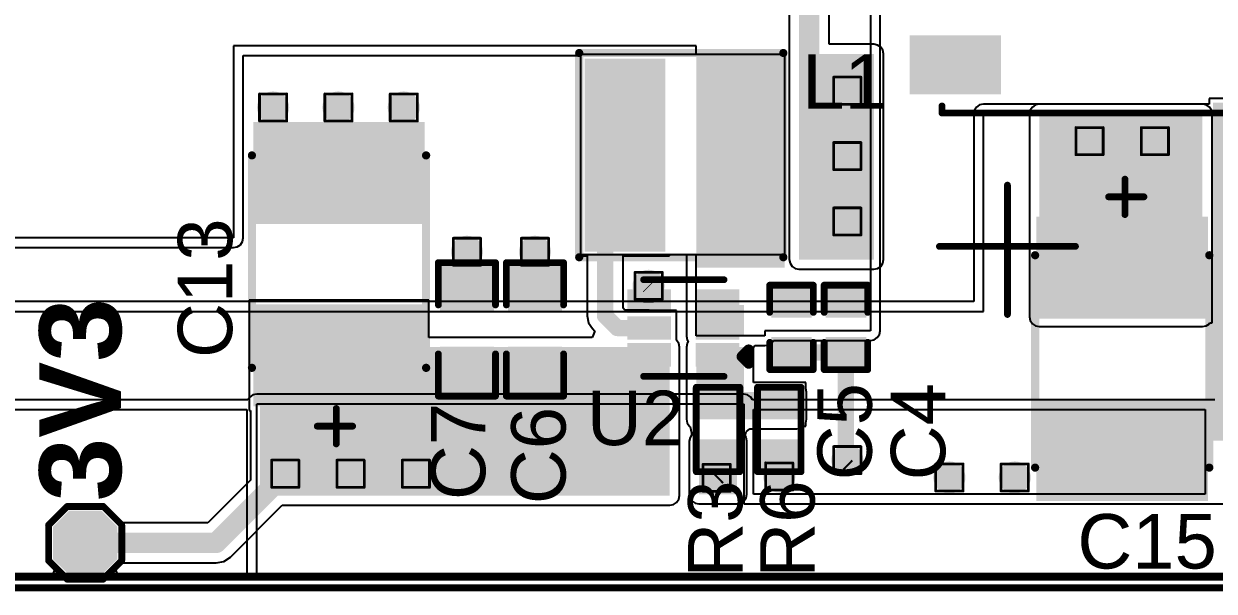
# Model space of a CAD drawing. Header units: inches. Extents: x 0 to 412, y -3 to 50.
# Drawn here: x 43.61 to 65.83, y -0.06 to 10.52 of the extents above; entities that cross this region are included whole.
import ezdxf

# ---------------------------------------------------------------- set-up
doc = ezdxf.new("R2010")
doc.units = ezdxf.units.IN
for name, color, linetype in [('Board_Outline', 56, 'Continuous'), ('Bottom Layer', 5, 'Continuous'), ('Bottom Overlay', 54, 'Continuous'), ('Bottom Solder', 6, 'Continuous'), ('Drill Drawing', 1, 'Continuous'), ('Top Layer', 1, 'Continuous'), ('Top Overlay', 2, 'Continuous'), ('Top Paste', 8, 'Continuous'), ('Top Solder', 216, 'Continuous'), ('Via Holes', 16, 'Continuous')]:
    doc.layers.add(name, color=color, linetype=linetype)
doc.styles.add('Arial', font='', dxfattribs={"height": 0.2})
doc.styles.add('Arial_Bold', font='', dxfattribs={"height": 0.2})
doc.styles.get('Arial').set_extended_font_data('Arial')
doc.styles.get('Arial_Bold').set_extended_font_data('Arial', bold=True)

msp = doc.modelspace()

# ---------------------------------------------------------------- hatches: boundary and pattern name
at = {"layer": 'Bottom Layer'}
msp.add_hatch(color=5, dxfattribs=at).paths.add_polyline_path([(58.077, 6.121), (59.474, 6.121), (59.474, 9.957), (58.077, 9.957)])
h = msp.add_hatch(color=5, dxfattribs=at)
edge = h.paths.add_edge_path()
edge.add_arc((58.979, 9.271), 0.3, 0, 360)
h = msp.add_hatch(color=5, dxfattribs=at)
edge = h.paths.add_edge_path()
edge.add_arc((48.262, 8.959), 0.3, 0, 360)
h = msp.add_hatch(color=5, dxfattribs=at)
edge = h.paths.add_edge_path()
edge.add_arc((49.481, 8.959), 0.3, 0, 360)
h = msp.add_hatch(color=5, dxfattribs=at)
edge = h.paths.add_edge_path()
edge.add_arc((50.7, 8.959), 0.3, 0, 360)
h = msp.add_hatch(color=5, dxfattribs=at)
edge = h.paths.add_edge_path()
edge.add_arc((63.5, 8.331), 0.3, 0, 360)
h = msp.add_hatch(color=5, dxfattribs=at)
edge = h.paths.add_edge_path()
edge.add_arc((64.719, 8.331), 0.3, 0, 360)
h = msp.add_hatch(color=5, dxfattribs=at)
edge = h.paths.add_edge_path()
edge.add_arc((58.979, 8.052), 0.3, 0, 360)
h = msp.add_hatch(color=5, dxfattribs=at)
edge = h.paths.add_edge_path()
edge.add_arc((58.979, 6.833), 0.3, 0, 360)
h = msp.add_hatch(color=5, dxfattribs=at)
edge = h.paths.add_edge_path()
edge.add_arc((51.88, 6.267), 0.3, 0, 360)
h = msp.add_hatch(color=5, dxfattribs=at)
edge = h.paths.add_edge_path()
edge.add_arc((53.149, 6.267), 0.3, 0, 360)
h = msp.add_hatch(color=5, dxfattribs=at)
edge = h.paths.add_edge_path()
edge.add_arc((55.27, 5.632), 0.3, 0, 360)
h = msp.add_hatch(color=5, dxfattribs=at)
edge = h.paths.add_edge_path()
edge.add_arc((58.979, 2.381), 0.3, 0, 360)
h = msp.add_hatch(color=5, dxfattribs=at)
edge = h.paths.add_edge_path()
edge.add_arc((48.489, 2.127), 0.3, 0, 360)
h = msp.add_hatch(color=5, dxfattribs=at)
edge = h.paths.add_edge_path()
edge.add_arc((49.708, 2.127), 0.3, 0, 360)
h = msp.add_hatch(color=5, dxfattribs=at)
edge = h.paths.add_edge_path()
edge.add_arc((50.927, 2.127), 0.3, 0, 360)
h = msp.add_hatch(color=5, dxfattribs=at)
edge = h.paths.add_edge_path()
edge.add_arc((56.54, 2.051), 0.3, 0, 360)
h = msp.add_hatch(color=5, dxfattribs=at)
edge = h.paths.add_edge_path()
edge.add_arc((57.709, 2.076), 0.3, 0, 360)
h = msp.add_hatch(color=5, dxfattribs=at)
edge = h.paths.add_edge_path()
edge.add_arc((60.884, 2.057), 0.3, 0, 360)
h = msp.add_hatch(color=5, dxfattribs=at)
edge = h.paths.add_edge_path()
edge.add_arc((62.103, 2.057), 0.3, 0, 360)
at = {"layer": 'Bottom Solder'}
msp.add_hatch(color=6, dxfattribs=at).paths.add_polyline_path([(65.806, 9.049), (73.459, 9.049), (73.459, 2.746), (65.806, 2.746)])
at = {"layer": 'Top Layer'}
for points in [[(60.246, 10.206), (61.746, 10.206), (61.746, 9.306), (60.246, 9.306)], [(56.159, 5.969), (57.81, 5.969), (57.81, 9.948), (56.159, 9.948)], [(54.18, 9.77), (55.48, 9.77), (55.48, 6.37), (54.18, 6.37)], [(56.28, 9.77), (57.58, 9.77), (57.58, 6.37), (56.28, 6.37)], [(62.56, 5.055), (65.608, 5.055), (65.608, 8.839), (62.56, 8.839)], [(50.992, 6.887), (47.992, 6.887), (47.992, 8.587), (50.992, 8.587)], [(62.61, 6.819), (65.61, 6.819), (65.61, 5.119), (62.61, 5.119)], [(52.324, 5.2), (51.435, 5.2), (51.435, 5.962), (52.324, 5.962)], [(53.594, 5.2), (52.705, 5.2), (52.705, 5.962), (53.594, 5.962)], [(58.255, 5.099), (57.62, 5.099), (57.62, 5.556), (58.255, 5.556)], [(59.271, 5.099), (58.636, 5.099), (58.636, 5.556), (59.271, 5.556)], [(54.945, 5.195), (54.945, 5.495), (55.615, 5.495), (55.615, 5.195)], [(56.221, 5.195), (56.221, 5.495), (56.891, 5.495), (56.891, 5.195)], [(50.992, 3.487), (47.992, 3.487), (47.992, 5.187), (50.992, 5.187)], [(56.159, 4.692), (57.048, 4.692), (57.048, 5.276), (56.159, 5.276)], [(54.945, 4.695), (54.945, 4.995), (55.615, 4.995), (55.615, 4.695)], [(56.221, 4.695), (56.221, 4.995), (56.891, 4.995), (56.891, 4.695)], [(55.664, 4.489), (48.019, 4.489), (48.019, 1.72), (55.664, 1.72)], [(54.945, 4.195), (54.945, 4.495), (55.615, 4.495), (55.615, 4.195)], [(56.159, 3.143), (57.048, 3.143), (57.048, 4.489), (56.159, 4.489)], [(56.221, 4.195), (56.221, 4.495), (56.891, 4.495), (56.891, 4.195)], [(58.255, 4.159), (57.62, 4.159), (57.62, 4.616), (58.255, 4.616)], [(59.271, 4.159), (58.636, 4.159), (58.636, 4.616), (59.271, 4.616)], [(52.324, 3.676), (51.435, 3.676), (51.435, 4.438), (52.324, 4.438)], [(53.594, 3.676), (52.705, 3.676), (52.705, 4.438), (53.594, 4.438)], [(56.21, 3.143), (58.039, 3.143), (58.039, 3.651), (56.21, 3.651)], [(56.248, 3.651), (56.883, 3.651), (56.883, 3.194), (56.248, 3.194)], [(58.026, 3.194), (57.391, 3.194), (57.391, 3.651), (58.026, 3.651)], [(62.61, 3.419), (65.61, 3.419), (65.61, 1.719), (62.61, 1.719)], [(56.21, 1.746), (56.921, 1.746), (56.921, 2.736), (56.21, 2.736)], [(56.248, 2.711), (56.883, 2.711), (56.883, 2.254), (56.248, 2.254)], [(58.026, 2.254), (57.391, 2.254), (57.391, 2.711), (58.026, 2.711)], [(44.505, 0.338), (45.005, 0.338), (45.255, 0.588), (45.255, 1.088), (45.005, 1.338), (44.505, 1.338), (44.255, 1.088), (44.255, 0.588)]]:
    msp.add_hatch(color=1, dxfattribs=at).paths.add_polyline_path(points)
h = msp.add_hatch(color=1, dxfattribs=at)
edge = h.paths.add_edge_path()
edge.add_arc((58.979, 9.271), 0.3, 0, 360)
h = msp.add_hatch(color=1, dxfattribs=at)
edge = h.paths.add_edge_path()
edge.add_arc((48.262, 8.959), 0.3, 0, 360)
h = msp.add_hatch(color=1, dxfattribs=at)
edge = h.paths.add_edge_path()
edge.add_arc((49.481, 8.959), 0.3, 0, 360)
h = msp.add_hatch(color=1, dxfattribs=at)
edge = h.paths.add_edge_path()
edge.add_arc((50.7, 8.959), 0.3, 0, 360)
h = msp.add_hatch(color=1, dxfattribs=at)
edge = h.paths.add_edge_path()
edge.add_arc((63.5, 8.331), 0.3, 0, 360)
h = msp.add_hatch(color=1, dxfattribs=at)
edge = h.paths.add_edge_path()
edge.add_arc((64.719, 8.331), 0.3, 0, 360)
h = msp.add_hatch(color=1, dxfattribs=at)
edge = h.paths.add_edge_path()
edge.add_arc((58.979, 8.052), 0.3, 0, 360)
h = msp.add_hatch(color=1, dxfattribs=at)
edge = h.paths.add_edge_path()
edge.add_arc((58.979, 6.833), 0.3, 0, 360)
h = msp.add_hatch(color=1, dxfattribs=at)
edge = h.paths.add_edge_path()
edge.add_arc((51.88, 6.267), 0.3, 0, 360)
h = msp.add_hatch(color=1, dxfattribs=at)
edge = h.paths.add_edge_path()
edge.add_arc((53.149, 6.267), 0.3, 0, 360)
h = msp.add_hatch(color=1, dxfattribs=at)
edge = h.paths.add_edge_path()
edge.add_arc((55.27, 5.632), 0.3, 0, 360)
h = msp.add_hatch(color=1, dxfattribs=at)
edge = h.paths.add_edge_path()
edge.add_arc((58.979, 2.381), 0.3, 0, 360)
h = msp.add_hatch(color=1, dxfattribs=at)
edge = h.paths.add_edge_path()
edge.add_arc((48.489, 2.127), 0.3, 0, 360)
h = msp.add_hatch(color=1, dxfattribs=at)
edge = h.paths.add_edge_path()
edge.add_arc((49.708, 2.127), 0.3, 0, 360)
h = msp.add_hatch(color=1, dxfattribs=at)
edge = h.paths.add_edge_path()
edge.add_arc((50.927, 2.127), 0.3, 0, 360)
h = msp.add_hatch(color=1, dxfattribs=at)
edge = h.paths.add_edge_path()
edge.add_arc((56.54, 2.051), 0.3, 0, 360)
h = msp.add_hatch(color=1, dxfattribs=at)
edge = h.paths.add_edge_path()
edge.add_arc((57.709, 2.076), 0.3, 0, 360)
h = msp.add_hatch(color=1, dxfattribs=at)
edge = h.paths.add_edge_path()
edge.add_arc((60.884, 2.057), 0.3, 0, 360)
h = msp.add_hatch(color=1, dxfattribs=at)
edge = h.paths.add_edge_path()
edge.add_arc((62.103, 2.057), 0.3, 0, 360)
at = {"layer": 'Top Paste'}
for points in [[(60.246, 10.206), (61.746, 10.206), (61.746, 9.306), (60.246, 9.306)], [(54.18, 9.77), (55.48, 9.77), (55.48, 6.37), (54.18, 6.37)], [(56.28, 9.77), (57.58, 9.77), (57.58, 6.37), (56.28, 6.37)], [(50.992, 6.887), (47.992, 6.887), (47.992, 8.587), (50.992, 8.587)], [(62.61, 6.819), (65.61, 6.819), (65.61, 5.119), (62.61, 5.119)], [(52.324, 5.2), (51.435, 5.2), (51.435, 5.962), (52.324, 5.962)], [(53.594, 5.2), (52.705, 5.2), (52.705, 5.962), (53.594, 5.962)], [(58.255, 5.099), (57.62, 5.099), (57.62, 5.556), (58.255, 5.556)], [(59.271, 5.099), (58.636, 5.099), (58.636, 5.556), (59.271, 5.556)], [(54.945, 5.195), (54.945, 5.495), (55.615, 5.495), (55.615, 5.195)], [(56.221, 5.195), (56.221, 5.495), (56.891, 5.495), (56.891, 5.195)], [(50.992, 3.487), (47.992, 3.487), (47.992, 5.187), (50.992, 5.187)], [(54.945, 4.695), (54.945, 4.995), (55.615, 4.995), (55.615, 4.695)], [(56.221, 4.695), (56.221, 4.995), (56.891, 4.995), (56.891, 4.695)], [(54.945, 4.195), (54.945, 4.495), (55.615, 4.495), (55.615, 4.195)], [(56.221, 4.195), (56.221, 4.495), (56.891, 4.495), (56.891, 4.195)], [(58.255, 4.159), (57.62, 4.159), (57.62, 4.616), (58.255, 4.616)], [(59.271, 4.159), (58.636, 4.159), (58.636, 4.616), (59.271, 4.616)], [(52.324, 3.676), (51.435, 3.676), (51.435, 4.438), (52.324, 4.438)], [(53.594, 3.676), (52.705, 3.676), (52.705, 4.438), (53.594, 4.438)], [(56.248, 3.651), (56.883, 3.651), (56.883, 3.194), (56.248, 3.194)], [(58.026, 3.194), (57.391, 3.194), (57.391, 3.651), (58.026, 3.651)], [(62.61, 3.419), (65.61, 3.419), (65.61, 1.719), (62.61, 1.719)], [(56.248, 2.711), (56.883, 2.711), (56.883, 2.254), (56.248, 2.254)], [(58.026, 2.254), (57.391, 2.254), (57.391, 2.711), (58.026, 2.711)], [(44.505, 0.338), (45.005, 0.338), (45.255, 0.588), (45.255, 1.088), (45.005, 1.338), (44.505, 1.338), (44.255, 1.088), (44.255, 0.588)]]:
    msp.add_hatch(color=8, dxfattribs=at).paths.add_polyline_path(points)
at = {"layer": 'Top Solder'}
for points in [[(60.144, 10.307), (61.847, 10.307), (61.847, 9.204), (60.144, 9.204)], [(54.078, 9.872), (55.582, 9.872), (55.582, 6.269), (54.078, 6.269)], [(56.178, 9.872), (57.682, 9.872), (57.682, 6.269), (56.178, 6.269)], [(51.093, 6.785), (47.89, 6.785), (47.89, 8.688), (51.093, 8.688)], [(62.508, 6.921), (65.711, 6.921), (65.711, 5.017), (62.508, 5.017)], [(52.384, 5.14), (51.375, 5.14), (51.375, 6.022), (52.384, 6.022)], [(53.654, 5.14), (52.645, 5.14), (52.645, 6.022), (53.654, 6.022)], [(54.875, 5.125), (54.875, 5.565), (55.685, 5.565), (55.685, 5.125)], [(56.151, 5.125), (56.151, 5.565), (56.961, 5.565), (56.961, 5.125)], [(58.315, 5.039), (57.56, 5.039), (57.56, 5.616), (58.315, 5.616)], [(59.331, 5.039), (58.576, 5.039), (58.576, 5.616), (59.331, 5.616)], [(51.093, 3.385), (47.89, 3.385), (47.89, 5.288), (51.093, 5.288)], [(54.875, 4.625), (54.875, 5.065), (55.685, 5.065), (55.685, 4.625)], [(56.151, 4.625), (56.151, 5.065), (56.961, 5.065), (56.961, 4.625)], [(58.315, 4.099), (57.56, 4.099), (57.56, 4.676), (58.315, 4.676)], [(59.331, 4.099), (58.576, 4.099), (58.576, 4.676), (59.331, 4.676)], [(52.384, 3.616), (51.375, 3.616), (51.375, 4.498), (52.384, 4.498)], [(53.654, 3.616), (52.645, 3.616), (52.645, 4.498), (53.654, 4.498)], [(54.875, 4.125), (54.875, 4.565), (55.685, 4.565), (55.685, 4.125)], [(56.151, 4.125), (56.151, 4.565), (56.961, 4.565), (56.961, 4.125)], [(56.193, 3.706), (56.938, 3.706), (56.938, 3.139), (56.193, 3.139)], [(58.081, 3.139), (57.336, 3.139), (57.336, 3.706), (58.081, 3.706)], [(62.508, 3.521), (65.711, 3.521), (65.711, 1.617), (62.508, 1.617)], [(56.193, 2.766), (56.938, 2.766), (56.938, 2.199), (56.193, 2.199)], [(58.081, 2.199), (57.336, 2.199), (57.336, 2.766), (58.081, 2.766)], [(44.454, 0.237), (45.056, 0.237), (45.356, 0.537), (45.356, 1.139), (45.056, 1.44), (44.454, 1.44), (44.153, 1.139), (44.153, 0.537)]]:
    msp.add_hatch(color=216, dxfattribs=at).paths.add_polyline_path(points)
at = {"layer": 'Via Holes'}
h = msp.add_hatch(color=7, dxfattribs=at)
edge = h.paths.add_edge_path()
edge.add_arc((58.979, 9.271), 0.15, 0, 360)
h = msp.add_hatch(color=7, dxfattribs=at)
edge = h.paths.add_edge_path()
edge.add_arc((48.262, 8.959), 0.15, 0, 360)
h = msp.add_hatch(color=7, dxfattribs=at)
edge = h.paths.add_edge_path()
edge.add_arc((49.481, 8.959), 0.15, 0, 360)
h = msp.add_hatch(color=7, dxfattribs=at)
edge = h.paths.add_edge_path()
edge.add_arc((50.7, 8.959), 0.15, 0, 360)
h = msp.add_hatch(color=7, dxfattribs=at)
edge = h.paths.add_edge_path()
edge.add_arc((63.5, 8.331), 0.15, 0, 360)
h = msp.add_hatch(color=7, dxfattribs=at)
edge = h.paths.add_edge_path()
edge.add_arc((64.719, 8.331), 0.15, 0, 360)
h = msp.add_hatch(color=7, dxfattribs=at)
edge = h.paths.add_edge_path()
edge.add_arc((58.979, 8.052), 0.15, 0, 360)
h = msp.add_hatch(color=7, dxfattribs=at)
edge = h.paths.add_edge_path()
edge.add_arc((58.979, 6.833), 0.15, 0, 360)
h = msp.add_hatch(color=7, dxfattribs=at)
edge = h.paths.add_edge_path()
edge.add_arc((51.88, 6.267), 0.15, 0, 360)
h = msp.add_hatch(color=7, dxfattribs=at)
edge = h.paths.add_edge_path()
edge.add_arc((53.149, 6.267), 0.15, 0, 360)
h = msp.add_hatch(color=7, dxfattribs=at)
edge = h.paths.add_edge_path()
edge.add_arc((55.27, 5.632), 0.15, 0, 360)
h = msp.add_hatch(color=7, dxfattribs=at)
edge = h.paths.add_edge_path()
edge.add_arc((58.979, 2.381), 0.15, 0, 360)
h = msp.add_hatch(color=7, dxfattribs=at)
edge = h.paths.add_edge_path()
edge.add_arc((48.489, 2.127), 0.15, 0, 360)
h = msp.add_hatch(color=7, dxfattribs=at)
edge = h.paths.add_edge_path()
edge.add_arc((49.708, 2.127), 0.15, 0, 360)
h = msp.add_hatch(color=7, dxfattribs=at)
edge = h.paths.add_edge_path()
edge.add_arc((50.927, 2.127), 0.15, 0, 360)
h = msp.add_hatch(color=7, dxfattribs=at)
edge = h.paths.add_edge_path()
edge.add_arc((57.709, 2.076), 0.15, 0, 360)
h = msp.add_hatch(color=7, dxfattribs=at)
edge = h.paths.add_edge_path()
edge.add_arc((56.54, 2.051), 0.15, 0, 360)
h = msp.add_hatch(color=7, dxfattribs=at)
edge = h.paths.add_edge_path()
edge.add_arc((60.884, 2.057), 0.15, 0, 360)
h = msp.add_hatch(color=7, dxfattribs=at)
edge = h.paths.add_edge_path()
edge.add_arc((62.103, 2.057), 0.15, 0, 360)

# ---------------------------------------------------------------- linework, layer by layer
at = {"layer": 'Board_Outline', "const_width": 0.127}
msp.add_lwpolyline([(0, 0), (83, 0)], dxfattribs=at)
at = {"layer": 'Bottom Layer'}
for p, q in [((57.892, 14.679), (57.892, 6.902)), ((58.643, 10.138), (58.643, 13.999)), ((59.474, 10.138), (58.643, 10.138)), ((59.543, 10.124), (59.474, 10.138)), ((59.602, 10.085), (59.543, 10.124)), ((59.642, 10.026), (59.602, 10.085)), ((59.655, 9.957), (59.642, 10.026)), ((59.655, 6.121), (59.655, 9.957)), ((73.535, 9.126), (65.73, 9.126)), ((65.73, 9.126), (65.73, 9.02)), ((61.351, 8.909), (61.338, 8.839)), ((61.391, 8.967), (61.351, 8.909)), ((61.449, 9.007), (61.391, 8.967)), ((61.519, 9.02), (61.449, 9.007)), ((65.73, 9.02), (61.519, 9.02)), ((61.338, 8.839), (61.338, 5.337)), ((61.519, 5.156), (61.519, 8.839)), ((61.519, 8.839), (73.439, 8.839)), ((57.892, 6.902), (57.896, 6.883)), ((57.896, 6.883), (57.896, 6.121)), ((57.896, 6.121), (57.91, 6.052)), ((57.91, 6.052), (57.949, 5.993)), ((59.602, 5.993), (59.642, 6.052)), ((59.642, 6.052), (59.655, 6.121)), ((57.949, 5.993), (58.008, 5.954)), ((58.008, 5.954), (58.077, 5.94)), ((58.077, 5.94), (59.474, 5.94)), ((59.474, 5.94), (59.543, 5.954)), ((59.543, 5.954), (59.602, 5.993)), ((55.171, 5.337), (28.248, 5.337)), ((55.181, 5.335), (55.171, 5.337)), ((55.36, 5.335), (55.181, 5.335)), ((55.37, 5.337), (55.36, 5.335)), ((61.338, 5.337), (55.37, 5.337)), ((28.067, 5.156), (55.171, 5.156)), ((55.171, 5.156), (55.175, 5.154)), ((55.175, 5.154), (55.365, 5.154)), ((55.365, 5.154), (55.37, 5.156)), ((55.37, 5.156), (61.519, 5.156)), ((47.827, 3.557), (47.792, 3.505)), ((47.886, 3.596), (47.827, 3.557)), ((47.955, 3.61), (47.886, 3.596)), ((57.048, 3.61), (47.955, 3.61)), ((57.118, 3.596), (57.048, 3.61)), ((57.177, 3.557), (57.118, 3.596)), ((57.211, 3.505), (57.177, 3.557)), ((47.792, 3.505), (25.044, 3.505)), ((47.955, 3.423), (47.957, 3.426)), ((47.955, 0.259), (47.955, 3.423)), ((47.957, 3.426), (47.973, 3.429)), ((47.973, 3.429), (57.031, 3.429)), ((57.031, 3.429), (57.046, 3.426)), ((57.046, 3.426), (57.048, 3.423)), ((57.048, 3.423), (57.048, 1.568)), ((65.837, 3.505), (57.211, 3.505)), ((25.044, 3.324), (47.774, 3.324)), ((47.774, 3.324), (47.774, 0.259)), ((57.23, 1.749), (57.23, 3.324)), ((57.23, 3.324), (65.656, 3.324)), ((65.656, 3.324), (65.656, 1.749)), ((57.048, 1.568), (75.768, 1.568)), ((65.656, 1.749), (57.23, 1.749)), ((47.774, 0.259), (36.587, 0.259)), ((76.911, 0.259), (47.955, 0.259))]:
    msp.add_line(p, q, dxfattribs=at)
at = {"layer": 'Bottom Layer', "const_width": 0.381}
msp.add_lwpolyline([(58.268, 6.902), (58.268, 14.979)], dxfattribs=at)
at = {"layer": 'Bottom Layer', "const_width": 0.191}
msp.add_lwpolyline([(58.172, 6.902, 1), (58.363, 6.902, 1)], format="xyb", close=True, dxfattribs=at)
at = {"layer": 'Bottom Overlay', "const_width": 0.127}
for points in [[(61.968, 5.098), (61.968, 7.511)], [(60.698, 6.368), (63.238, 6.368)], [(41.774, 0.198), (69.063, 0.198)]]:
    msp.add_lwpolyline(points, dxfattribs=at)
at = {"layer": 'Bottom Overlay', "const_width": 0.0635}
for points in [[(61.936, 7.511, 1), (61.999, 7.511, 1)], [(60.666, 6.368, 1), (60.729, 6.368, 1)], [(63.206, 6.368, 1), (63.269, 6.368, 1)], [(61.936, 5.098, 1), (61.999, 5.098, 1)]]:
    msp.add_lwpolyline(points, format="xyb", close=True, dxfattribs=at)
at = {"layer": 'Drill Drawing', "const_width": 0.0508}
for points in [[(58.725, 9.525), (59.233, 9.525)], [(58.725, 9.017), (58.725, 9.525)], [(59.233, 9.017), (59.233, 9.525)], [(48.008, 9.213), (48.516, 9.213)], [(48.008, 8.705), (48.008, 9.213)], [(48.516, 8.705), (48.516, 9.213)], [(49.227, 9.213), (49.735, 9.213)], [(49.227, 8.705), (49.227, 9.213)], [(49.735, 8.705), (49.735, 9.213)], [(50.446, 9.213), (50.954, 9.213)], [(50.446, 8.705), (50.446, 9.213)], [(50.954, 8.705), (50.954, 9.213)], [(58.725, 9.017), (59.233, 9.017)], [(48.008, 8.705), (48.516, 8.705)], [(49.227, 8.705), (49.735, 8.705)], [(50.446, 8.705), (50.954, 8.705)], [(63.246, 8.585), (63.754, 8.585)], [(63.246, 8.077), (63.246, 8.585)], [(63.754, 8.077), (63.754, 8.585)], [(64.465, 8.585), (64.973, 8.585)], [(64.465, 8.077), (64.465, 8.585)], [(64.973, 8.077), (64.973, 8.585)], [(58.725, 8.306), (59.233, 8.306)], [(58.725, 7.798), (58.725, 8.306)], [(59.233, 7.798), (59.233, 8.306)], [(63.246, 8.077), (63.754, 8.077)], [(64.465, 8.077), (64.973, 8.077)], [(58.725, 7.798), (59.233, 7.798)], [(58.725, 7.087), (59.233, 7.087)], [(58.725, 6.579), (58.725, 7.087)], [(59.233, 6.579), (59.233, 7.087)], [(51.626, 6.521), (52.134, 6.521)], [(51.626, 6.013), (51.626, 6.521)], [(52.134, 6.013), (52.134, 6.521)], [(52.895, 6.521), (53.404, 6.521)], [(52.895, 6.013), (52.895, 6.521)], [(53.404, 6.013), (53.404, 6.521)], [(58.725, 6.579), (59.233, 6.579)], [(51.626, 6.013), (52.134, 6.013)], [(52.895, 6.013), (53.404, 6.013)], [(55.016, 5.886), (55.524, 5.886)], [(55.016, 5.378), (55.016, 5.886)], [(55.524, 5.378), (55.524, 5.886)], [(55.016, 5.378), (55.524, 5.378)], [(58.725, 2.635), (59.233, 2.635)], [(58.725, 2.127), (58.725, 2.635)], [(59.233, 2.127), (59.233, 2.635)], [(48.235, 2.381), (48.743, 2.381)], [(48.235, 1.873), (48.235, 2.381)], [(48.743, 1.873), (48.743, 2.381)], [(49.454, 2.381), (49.962, 2.381)], [(49.454, 1.873), (49.454, 2.381)], [(49.962, 1.873), (49.962, 2.381)], [(50.673, 2.381), (51.181, 2.381)], [(50.673, 1.873), (50.673, 2.381)], [(51.181, 1.873), (51.181, 2.381)], [(56.286, 2.305), (56.794, 2.305)], [(56.286, 1.797), (56.286, 2.305)], [(56.794, 1.797), (56.794, 2.305)], [(57.455, 2.33), (57.963, 2.33)], [(57.455, 1.822), (57.455, 2.33)], [(57.963, 1.822), (57.963, 2.33)], [(60.63, 2.311), (61.138, 2.311)], [(60.63, 1.803), (60.63, 2.311)], [(61.138, 1.803), (61.138, 2.311)], [(61.849, 2.311), (62.357, 2.311)], [(61.849, 1.803), (61.849, 2.311)], [(62.357, 1.803), (62.357, 2.311)], [(58.725, 2.127), (59.233, 2.127)], [(48.235, 1.873), (48.743, 1.873)], [(49.454, 1.873), (49.962, 1.873)], [(50.673, 1.873), (51.181, 1.873)], [(56.286, 1.797), (56.794, 1.797)], [(57.455, 1.822), (57.963, 1.822)], [(60.63, 1.803), (61.138, 1.803)], [(61.849, 1.803), (62.357, 1.803)]]:
    msp.add_lwpolyline(points, dxfattribs=at)
at = {"layer": 'Drill Drawing', "const_width": 0.0254}
for points in [[(58.712, 9.525, 1), (58.737, 9.525, 1)], [(58.712, 9.525, 1), (58.737, 9.525, 1)], [(59.22, 9.525, 1), (59.245, 9.525, 1)], [(59.22, 9.525, 1), (59.245, 9.525, 1)], [(47.995, 9.213, 1), (48.021, 9.213, 1)], [(47.995, 9.213, 1), (48.021, 9.213, 1)], [(48.503, 9.213, 1), (48.529, 9.213, 1)], [(48.503, 9.213, 1), (48.529, 9.213, 1)], [(49.214, 9.213, 1), (49.24, 9.213, 1)], [(49.214, 9.213, 1), (49.24, 9.213, 1)], [(49.722, 9.213, 1), (49.748, 9.213, 1)], [(49.722, 9.213, 1), (49.748, 9.213, 1)], [(50.434, 9.213, 1), (50.459, 9.213, 1)], [(50.434, 9.213, 1), (50.459, 9.213, 1)], [(50.942, 9.213, 1), (50.967, 9.213, 1)], [(50.942, 9.213, 1), (50.967, 9.213, 1)], [(58.712, 9.017, 1), (58.737, 9.017, 1)], [(58.712, 9.017, 1), (58.737, 9.017, 1)], [(59.22, 9.017, 1), (59.245, 9.017, 1)], [(59.22, 9.017, 1), (59.245, 9.017, 1)], [(47.995, 8.705, 1), (48.021, 8.705, 1)], [(47.995, 8.705, 1), (48.021, 8.705, 1)], [(48.503, 8.705, 1), (48.529, 8.705, 1)], [(48.503, 8.705, 1), (48.529, 8.705, 1)], [(49.214, 8.705, 1), (49.24, 8.705, 1)], [(49.214, 8.705, 1), (49.24, 8.705, 1)], [(49.722, 8.705, 1), (49.748, 8.705, 1)], [(49.722, 8.705, 1), (49.748, 8.705, 1)], [(50.434, 8.705, 1), (50.459, 8.705, 1)], [(50.434, 8.705, 1), (50.459, 8.705, 1)], [(50.942, 8.705, 1), (50.967, 8.705, 1)], [(50.942, 8.705, 1), (50.967, 8.705, 1)], [(63.233, 8.585, 1), (63.259, 8.585, 1)], [(63.233, 8.585, 1), (63.259, 8.585, 1)], [(63.741, 8.585, 1), (63.767, 8.585, 1)], [(63.741, 8.585, 1), (63.767, 8.585, 1)], [(64.453, 8.585, 1), (64.478, 8.585, 1)], [(64.453, 8.585, 1), (64.478, 8.585, 1)], [(64.96, 8.585, 1), (64.986, 8.585, 1)], [(64.96, 8.585, 1), (64.986, 8.585, 1)], [(58.712, 8.306, 1), (58.737, 8.306, 1)], [(58.712, 8.306, 1), (58.737, 8.306, 1)], [(59.22, 8.306, 1), (59.245, 8.306, 1)], [(59.22, 8.306, 1), (59.245, 8.306, 1)], [(63.233, 8.077, 1), (63.259, 8.077, 1)], [(63.233, 8.077, 1), (63.259, 8.077, 1)], [(63.741, 8.077, 1), (63.767, 8.077, 1)], [(63.741, 8.077, 1), (63.767, 8.077, 1)], [(64.453, 8.077, 1), (64.478, 8.077, 1)], [(64.453, 8.077, 1), (64.478, 8.077, 1)], [(64.96, 8.077, 1), (64.986, 8.077, 1)], [(64.96, 8.077, 1), (64.986, 8.077, 1)], [(58.712, 7.798, 1), (58.737, 7.798, 1)], [(58.712, 7.798, 1), (58.737, 7.798, 1)], [(59.22, 7.798, 1), (59.245, 7.798, 1)], [(59.22, 7.798, 1), (59.245, 7.798, 1)], [(58.712, 7.087, 1), (58.737, 7.087, 1)], [(58.712, 7.087, 1), (58.737, 7.087, 1)], [(59.22, 7.087, 1), (59.245, 7.087, 1)], [(59.22, 7.087, 1), (59.245, 7.087, 1)], [(51.613, 6.521, 1), (51.638, 6.521, 1)], [(51.613, 6.521, 1), (51.638, 6.521, 1)], [(52.121, 6.521, 1), (52.146, 6.521, 1)], [(52.121, 6.521, 1), (52.146, 6.521, 1)], [(52.883, 6.521, 1), (52.908, 6.521, 1)], [(52.883, 6.521, 1), (52.908, 6.521, 1)], [(53.391, 6.521, 1), (53.416, 6.521, 1)], [(53.391, 6.521, 1), (53.416, 6.521, 1)], [(58.712, 6.579, 1), (58.737, 6.579, 1)], [(58.712, 6.579, 1), (58.737, 6.579, 1)], [(59.22, 6.579, 1), (59.245, 6.579, 1)], [(59.22, 6.579, 1), (59.245, 6.579, 1)], [(51.613, 6.013, 1), (51.638, 6.013, 1)], [(51.613, 6.013, 1), (51.638, 6.013, 1)], [(52.121, 6.013, 1), (52.146, 6.013, 1)], [(52.121, 6.013, 1), (52.146, 6.013, 1)], [(52.883, 6.013, 1), (52.908, 6.013, 1)], [(52.883, 6.013, 1), (52.908, 6.013, 1)], [(53.391, 6.013, 1), (53.416, 6.013, 1)], [(53.391, 6.013, 1), (53.416, 6.013, 1)], [(55.004, 5.886, 1), (55.029, 5.886, 1)], [(55.004, 5.886, 1), (55.029, 5.886, 1)], [(55.512, 5.886, 1), (55.537, 5.886, 1)], [(55.512, 5.886, 1), (55.537, 5.886, 1)], [(55.004, 5.378, 1), (55.029, 5.378, 1)], [(55.004, 5.378, 1), (55.029, 5.378, 1)], [(55.512, 5.378, 1), (55.537, 5.378, 1)], [(55.512, 5.378, 1), (55.537, 5.378, 1)], [(58.712, 2.635, 1), (58.737, 2.635, 1)], [(58.712, 2.635, 1), (58.737, 2.635, 1)], [(59.22, 2.635, 1), (59.245, 2.635, 1)], [(59.22, 2.635, 1), (59.245, 2.635, 1)], [(48.222, 2.381, 1), (48.247, 2.381, 1)], [(48.222, 2.381, 1), (48.247, 2.381, 1)], [(48.73, 2.381, 1), (48.755, 2.381, 1)], [(48.73, 2.381, 1), (48.755, 2.381, 1)], [(49.441, 2.381, 1), (49.467, 2.381, 1)], [(49.441, 2.381, 1), (49.467, 2.381, 1)], [(49.949, 2.381, 1), (49.974, 2.381, 1)], [(49.949, 2.381, 1), (49.974, 2.381, 1)], [(50.66, 2.381, 1), (50.686, 2.381, 1)], [(50.66, 2.381, 1), (50.686, 2.381, 1)], [(51.168, 2.381, 1), (51.194, 2.381, 1)], [(51.168, 2.381, 1), (51.194, 2.381, 1)], [(56.274, 2.305, 1), (56.299, 2.305, 1)], [(56.274, 2.305, 1), (56.299, 2.305, 1)], [(56.782, 2.305, 1), (56.807, 2.305, 1)], [(56.782, 2.305, 1), (56.807, 2.305, 1)], [(57.442, 2.33, 1), (57.468, 2.33, 1)], [(57.442, 2.33, 1), (57.468, 2.33, 1)], [(57.95, 2.33, 1), (57.975, 2.33, 1)], [(57.95, 2.33, 1), (57.975, 2.33, 1)], [(60.617, 2.311, 1), (60.642, 2.311, 1)], [(60.617, 2.311, 1), (60.642, 2.311, 1)], [(61.125, 2.311, 1), (61.151, 2.311, 1)], [(61.125, 2.311, 1), (61.151, 2.311, 1)], [(61.836, 2.311, 1), (61.862, 2.311, 1)], [(61.836, 2.311, 1), (61.862, 2.311, 1)], [(62.344, 2.311, 1), (62.37, 2.311, 1)], [(62.344, 2.311, 1), (62.37, 2.311, 1)], [(58.712, 2.127, 1), (58.737, 2.127, 1)], [(58.712, 2.127, 1), (58.737, 2.127, 1)], [(59.22, 2.127, 1), (59.245, 2.127, 1)], [(59.22, 2.127, 1), (59.245, 2.127, 1)], [(48.222, 1.873, 1), (48.247, 1.873, 1)], [(48.222, 1.873, 1), (48.247, 1.873, 1)], [(48.73, 1.873, 1), (48.755, 1.873, 1)], [(48.73, 1.873, 1), (48.755, 1.873, 1)], [(49.441, 1.873, 1), (49.467, 1.873, 1)], [(49.441, 1.873, 1), (49.467, 1.873, 1)], [(49.949, 1.873, 1), (49.974, 1.873, 1)], [(49.949, 1.873, 1), (49.974, 1.873, 1)], [(50.66, 1.873, 1), (50.686, 1.873, 1)], [(50.66, 1.873, 1), (50.686, 1.873, 1)], [(51.168, 1.873, 1), (51.194, 1.873, 1)], [(51.168, 1.873, 1), (51.194, 1.873, 1)], [(56.274, 1.797, 1), (56.299, 1.797, 1)], [(56.274, 1.797, 1), (56.299, 1.797, 1)], [(56.782, 1.797, 1), (56.807, 1.797, 1)], [(56.782, 1.797, 1), (56.807, 1.797, 1)], [(57.442, 1.822, 1), (57.468, 1.822, 1)], [(57.442, 1.822, 1), (57.468, 1.822, 1)], [(57.95, 1.822, 1), (57.975, 1.822, 1)], [(57.95, 1.822, 1), (57.975, 1.822, 1)], [(60.617, 1.803, 1), (60.642, 1.803, 1)], [(60.617, 1.803, 1), (60.642, 1.803, 1)], [(61.125, 1.803, 1), (61.151, 1.803, 1)], [(61.125, 1.803, 1), (61.151, 1.803, 1)], [(61.836, 1.803, 1), (61.862, 1.803, 1)], [(61.836, 1.803, 1), (61.862, 1.803, 1)], [(62.344, 1.803, 1), (62.37, 1.803, 1)], [(62.344, 1.803, 1), (62.37, 1.803, 1)]]:
    msp.add_lwpolyline(points, format="xyb", close=True, dxfattribs=at)
at = {"layer": 'Top Layer'}
for p, q in [((59.411, 10.88), (59.411, 4.794)), ((59.592, 4.794), (59.592, 10.88)), ((56.159, 10.109), (47.523, 10.109)), ((47.523, 10.109), (47.523, 6.528)), ((56.159, 9.948), (56.159, 10.109)), ((47.705, 6.528), (47.705, 9.928)), ((47.705, 9.928), (54.002, 9.928)), ((57.81, 9.948), (54.002, 9.948)), ((54.002, 9.948), (54.002, 6.216)), ((54.002, 9.928), (54.002, 6.193)), ((57.81, 9.948), (56.159, 9.948)), ((57.81, 6.216), (57.81, 9.948)), ((57.81, 6.216), (57.81, 9.948)), ((62.393, 8.909), (62.379, 8.839)), ((62.432, 8.967), (62.393, 8.909)), ((62.491, 9.007), (62.432, 8.967)), ((62.56, 9.02), (62.491, 9.007)), ((65.608, 9.02), (62.56, 9.02)), ((65.678, 9.007), (65.608, 9.02)), ((65.736, 8.967), (65.678, 9.007)), ((65.776, 8.909), (65.736, 8.967)), ((65.789, 8.839), (65.776, 8.909)), ((62.379, 8.839), (62.379, 5.055)), ((65.789, 5.055), (65.789, 8.839)), ((47.523, 6.528), (6.147, 6.528)), ((47.652, 6.4), (47.691, 6.458)), ((47.691, 6.458), (47.705, 6.528)), ((26.369, 6.347), (47.523, 6.347)), ((47.523, 6.347), (47.593, 6.36)), ((47.593, 6.36), (47.652, 6.4)), ((54.002, 6.216), (57.81, 6.216)), ((54.002, 6.193), (54.121, 6.193)), ((54.121, 6.193), (54.121, 5.073)), ((54.794, 5.213), (54.794, 6.193)), ((54.794, 6.193), (55.658, 6.193)), ((55.658, 6.193), (55.658, 6.216)), ((55.658, 6.216), (55.978, 6.216)), ((55.978, 6.216), (55.978, 5.276)), ((56.159, 4.699), (56.159, 6.216)), ((56.159, 6.216), (57.81, 6.216)), ((51.17, 5.364), (47.814, 5.364)), ((47.814, 5.364), (47.814, 3.309)), ((51.17, 4.67), (51.17, 5.364)), ((54.826, 5.181), (54.794, 5.213)), ((55.28, 5.181), (54.826, 5.181)), ((55.325, 5.172), (55.28, 5.181)), ((55.793, 5.172), (55.325, 5.172)), ((55.793, 4.616), (55.793, 5.172)), ((55.978, 5.276), (55.978, 4.692)), ((54.121, 5.073), (54.147, 4.944)), ((54.147, 4.944), (54.22, 4.835)), ((62.379, 5.055), (62.393, 4.985)), ((62.393, 4.985), (62.432, 4.926)), ((62.432, 4.926), (62.491, 4.887)), ((65.678, 4.887), (65.736, 4.926)), ((65.736, 4.926), (65.746, 4.941)), ((65.746, 4.941), (65.787, 4.941)), ((65.787, 5.044), (65.789, 5.055)), ((65.787, 4.941), (65.787, 5.044)), ((54.218, 4.67), (51.17, 4.67)), ((54.267, 4.788), (54.218, 4.67)), ((54.22, 4.835), (54.267, 4.788)), ((55.978, 4.692), (55.992, 4.623)), ((57.442, 4.699), (56.159, 4.699)), ((58.433, 4.794), (57.442, 4.794)), ((57.442, 4.794), (57.442, 4.699)), ((58.458, 4.794), (58.433, 4.794)), ((58.433, 4.794), (58.433, 4.794)), ((59.411, 4.794), (58.458, 4.794)), ((58.458, 4.794), (58.458, 4.794)), ((59.539, 4.666), (59.578, 4.724)), ((59.578, 4.724), (59.592, 4.794)), ((62.491, 4.887), (62.56, 4.873)), ((62.56, 4.873), (65.608, 4.873)), ((65.608, 4.873), (65.678, 4.887)), ((55.832, 4.558), (55.793, 4.616)), ((55.845, 4.489), (55.832, 4.558)), ((55.845, 1.72), (55.845, 4.489)), ((55.992, 4.558), (55.978, 4.489)), ((55.978, 4.489), (55.978, 3.143)), ((55.992, 4.623), (56.013, 4.591)), ((56.013, 4.591), (55.992, 4.558)), ((57.23, 4.489), (57.253, 4.518)), ((57.23, 3.832), (57.23, 4.489)), ((57.253, 4.518), (57.442, 4.518)), ((57.442, 4.518), (57.511, 4.532)), ((57.511, 4.532), (57.57, 4.571)), ((57.57, 4.571), (57.598, 4.613)), ((57.598, 4.613), (58.433, 4.613)), ((58.433, 4.613), (58.433, 4.613)), ((58.433, 4.613), (58.458, 4.613)), ((58.458, 4.613), (58.458, 4.613)), ((58.458, 4.613), (59.411, 4.613)), ((59.411, 4.613), (59.48, 4.626)), ((59.48, 4.626), (59.539, 4.666)), ((58.039, 3.832), (57.23, 3.832)), ((58.057, 3.829), (58.039, 3.832)), ((58.204, 3.829), (58.057, 3.829)), ((58.204, 3.724), (58.204, 3.829)), ((58.206, 3.72), (58.204, 3.724)), ((58.22, 3.651), (58.206, 3.72)), ((58.22, 3.143), (58.22, 3.651)), ((47.814, 3.309), (47.837, 3.309)), ((47.837, 3.309), (47.837, 2.007)), ((55.978, 3.143), (55.992, 3.073)), ((58.206, 3.073), (58.22, 3.143)), ((55.992, 3.073), (56.031, 3.015)), ((56.031, 3.015), (56.045, 3.005)), ((56.045, 3.005), (56.07, 2.889)), ((56.07, 2.889), (56.07, 2.847)), ((57.07, 2.835), (57.088, 2.909)), ((57.088, 2.909), (57.158, 2.962)), ((57.158, 2.962), (58.039, 2.962)), ((58.039, 2.962), (58.108, 2.975)), ((58.108, 2.975), (58.167, 3.015)), ((58.167, 3.015), (58.168, 3.016)), ((58.168, 3.016), (58.204, 3.016)), ((58.204, 3.07), (58.206, 3.073)), ((58.204, 3.016), (58.204, 3.07)), ((56.043, 2.806), (56.029, 2.736)), ((56.029, 2.736), (56.029, 1.746)), ((56.07, 2.847), (56.043, 2.806)), ((57.089, 2.806), (57.07, 2.835)), ((57.103, 2.736), (57.089, 2.806)), ((57.103, 1.746), (57.103, 2.736)), ((47.837, 2.007), (47.044, 1.214)), ((55.733, 1.553), (55.792, 1.592)), ((55.792, 1.592), (55.832, 1.651)), ((55.832, 1.651), (55.845, 1.72)), ((56.029, 1.746), (56.043, 1.676)), ((56.043, 1.676), (56.082, 1.618)), ((56.082, 1.618), (56.141, 1.578)), ((56.141, 1.578), (56.21, 1.565)), ((56.21, 1.565), (56.921, 1.565)), ((56.921, 1.565), (56.991, 1.578)), ((56.991, 1.578), (57.05, 1.618)), ((57.05, 1.618), (57.089, 1.676)), ((57.089, 1.676), (57.103, 1.746)), ((44.416, 1.516), (44.077, 1.177)), ((45.094, 1.516), (44.416, 1.516)), ((45.396, 1.214), (45.094, 1.516)), ((47.466, 0.573), (48.432, 1.539)), ((48.432, 1.539), (55.664, 1.539)), ((55.664, 1.539), (55.733, 1.553)), ((44.077, 1.177), (44.077, 0.499)), ((47.044, 1.214), (45.396, 1.214)), ((44.077, 0.499), (44.2, 0.376)), ((45.31, 0.376), (45.396, 0.463)), ((45.396, 0.463), (47.2, 0.463)), ((47.2, 0.463), (47.344, 0.491)), ((47.344, 0.491), (47.466, 0.573)), ((44.151, 0.259), (0.259, 0.259)), ((44.2, 0.376), (44.151, 0.259)), ((45.358, 0.259), (45.31, 0.376)), ((79.413, 0.259), (45.358, 0.259))]:
    msp.add_line(p, q, dxfattribs=at)
for points, const_width in [([(54.458, 7.698), (54.83, 8.07)], 0.305), ([(54.458, 5.073), (54.458, 7.698)], 0.305), ([(51.88, 5.581), (51.88, 6.267)], 0.305), ([(53.149, 5.581), (53.149, 6.267)], 0.305), ([(55.27, 5.632), (55.28, 5.622)], 0.305), ([(55.28, 5.345), (55.28, 5.622)], 0.305), ([(54.458, 5.073), (54.686, 4.845)], 0.305), ([(54.686, 4.845), (55.28, 4.845)], 0.305), ([(57.937, 4.387), (58.953, 4.387)], 0.305), ([(58.953, 2.279), (58.953, 4.387)], 0.305), ([(56.566, 2.076), (56.566, 2.482)], 0.305), ([(57.709, 2.076), (57.709, 2.482)], 0.305), ([(47.2, 0.838), (48.489, 2.127)], 0.381), ([(56.54, 2.051), (56.566, 2.076)], 0.305), ([(58.953, 2.279), (58.979, 2.254)], 0.305), ([(44.755, 0.838), (47.2, 0.838)], 0.381)]:
    msp.add_lwpolyline(points, dxfattribs=dict(at, const_width=const_width))
for points, const_width in [([(54.754, 8.07, 1), (54.906, 8.07, 1)], 0.152), ([(54.381, 7.698, 1), (54.534, 7.698, 1)], 0.152), ([(54.381, 7.698, 1), (54.534, 7.698, 1)], 0.152), ([(51.803, 6.267, 1), (51.956, 6.267, 1)], 0.152), ([(53.073, 6.267, 1), (53.226, 6.267, 1)], 0.152), ([(55.194, 5.632, 1), (55.347, 5.632, 1)], 0.152), ([(51.803, 5.581, 1), (51.956, 5.581, 1)], 0.152), ([(53.073, 5.581, 1), (53.226, 5.581, 1)], 0.152), ([(55.204, 5.622, 1), (55.356, 5.622, 1)], 0.152), ([(55.204, 5.622, 1), (55.356, 5.622, 1)], 0.152), ([(55.204, 5.345, 1), (55.356, 5.345, 1)], 0.152), ([(54.381, 5.073, 1), (54.534, 5.073, 1)], 0.152), ([(54.381, 5.073, 1), (54.534, 5.073, 1)], 0.152), ([(54.61, 4.845, 1), (54.762, 4.845, 1)], 0.152), ([(54.61, 4.845, 1), (54.762, 4.845, 1)], 0.152), ([(55.204, 4.845, 1), (55.356, 4.845, 1)], 0.152), ([(57.861, 4.387, 1), (58.014, 4.387, 1)], 0.152), ([(58.877, 4.387, 1), (59.03, 4.387, 1)], 0.152), ([(58.877, 4.387, 1), (59.03, 4.387, 1)], 0.152), ([(56.49, 2.482, 1), (56.642, 2.482, 1)], 0.152), ([(57.633, 2.482, 1), (57.785, 2.482, 1)], 0.152), ([(48.393, 2.127, 1), (48.584, 2.127, 1)], 0.191), ([(56.49, 2.076, 1), (56.642, 2.076, 1)], 0.152), ([(56.49, 2.076, 1), (56.642, 2.076, 1)], 0.152), ([(57.633, 2.076, 1), (57.785, 2.076, 1)], 0.152), ([(58.877, 2.279, 1), (59.03, 2.279, 1)], 0.152), ([(58.877, 2.279, 1), (59.03, 2.279, 1)], 0.152), ([(58.903, 2.254, 1), (59.055, 2.254, 1)], 0.152), ([(56.464, 2.051, 1), (56.617, 2.051, 1)], 0.152), ([(44.66, 0.838, 1), (44.85, 0.838, 1)], 0.191), ([(47.105, 0.838, 1), (47.295, 0.838, 1)], 0.191), ([(47.105, 0.838, 1), (47.295, 0.838, 1)], 0.191)]:
    msp.add_lwpolyline(points, format="xyb", close=True, dxfattribs=dict(at, const_width=const_width))
at = {"layer": 'Top Overlay'}
for points, const_width in [([(53.975, 9.975), (57.785, 9.975)], 0.152), ([(53.975, 6.165), (53.975, 9.975)], 0.152), ([(57.785, 6.165), (57.785, 9.975)], 0.152), ([(60.746, 8.856), (60.746, 8.986)], 0.127), ([(60.746, 8.856), (78.746, 8.856)], 0.127), ([(47.866, 4.102), (47.866, 8.065)], 0.152), ([(51.117, 4.102), (51.117, 8.065)], 0.152), ([(64.16, 6.961), (64.16, 7.622)], 0.127), ([(63.856, 7.292), (64.516, 7.292)], 0.127), ([(53.975, 6.165), (57.785, 6.165)], 0.152), ([(62.484, 2.241), (62.484, 6.203)], 0.152), ([(65.735, 2.241), (65.735, 6.203)], 0.152), ([(51.346, 5.276), (51.346, 6.064)], 0.127), ([(51.346, 6.064), (52.413, 6.064)], 0.127), ([(52.413, 5.276), (52.413, 6.064)], 0.127), ([(52.616, 5.276), (52.616, 6.064)], 0.127), ([(52.616, 6.064), (53.683, 6.064)], 0.127), ([(53.683, 5.276), (53.683, 6.064)], 0.127), ([(55.177, 5.746), (56.677, 5.746)], 0.127), ([(57.531, 5.645), (58.344, 5.645)], 0.127), ([(57.531, 5.137), (57.531, 5.645)], 0.127), ([(58.344, 5.137), (58.344, 5.645)], 0.127), ([(58.547, 5.137), (58.547, 5.645)], 0.127), ([(58.547, 5.645), (59.36, 5.645)], 0.127), ([(59.36, 5.137), (59.36, 5.645)], 0.127), ([(57.011, 4.312), (57.138, 4.439)], 0.2), ([(57.138, 4.185), (57.138, 4.439)], 0.2), ([(57.531, 4.07), (57.531, 4.578)], 0.127), ([(58.344, 4.07), (58.344, 4.578)], 0.127), ([(58.547, 4.07), (58.547, 4.578)], 0.127), ([(59.36, 4.07), (59.36, 4.578)], 0.127), ([(51.346, 3.575), (51.346, 4.362)], 0.127), ([(52.413, 3.575), (52.413, 4.362)], 0.127), ([(52.616, 3.575), (52.616, 4.362)], 0.127), ([(53.683, 3.575), (53.683, 4.362)], 0.127), ([(57.011, 4.312), (57.138, 4.185)], 0.2), ([(55.177, 3.943), (56.677, 3.943)], 0.127), ([(57.531, 4.07), (58.344, 4.07)], 0.127), ([(58.547, 4.07), (59.36, 4.07)], 0.127), ([(56.159, 3.74), (56.972, 3.74)], 0.127), ([(56.159, 2.165), (56.159, 3.74)], 0.127), ([(56.972, 2.165), (56.972, 3.74)], 0.127), ([(57.302, 2.165), (57.302, 3.74)], 0.127), ([(57.302, 3.74), (58.115, 3.74)], 0.127), ([(58.115, 2.165), (58.115, 3.74)], 0.127), ([(51.346, 3.575), (52.413, 3.575)], 0.127), ([(52.616, 3.575), (53.683, 3.575)], 0.127), ([(56.134, 2.14), (56.134, 3.765)], 0.00323), ([(58.141, 2.14), (58.141, 3.765)], 0.00323), ([(49.441, 2.684), (49.441, 3.344)], 0.127), ([(49.086, 3.014), (49.746, 3.014)], 0.127), ([(56.159, 2.165), (56.972, 2.165)], 0.127), ([(57.302, 2.165), (58.115, 2.165)], 0.127), ([(44.071, 1.168), (44.42, 1.517)], 0.127), ([(44.42, 1.517), (45.092, 1.517)], 0.127), ([(45.092, 1.517), (45.437, 1.172)], 0.127), ([(44.071, 0.506), (44.071, 1.168)], 0.127), ([(45.437, 0.505), (45.437, 1.172)], 0.127), ([(44.071, 0.506), (44.418, 0.159)], 0.127), ([(45.09, 0.159), (45.437, 0.505)], 0.127), ([(44.418, 0.159), (45.09, 0.159)], 0.127)]:
    msp.add_lwpolyline(points, dxfattribs=dict(at, const_width=const_width))
for points, const_width in [([(53.937, 9.975, 1), (54.013, 9.975, 1)], 0.076), ([(53.937, 9.975, 1), (54.013, 9.975, 1)], 0.076), ([(57.747, 9.975, 1), (57.823, 9.975, 1)], 0.076), ([(57.747, 9.975, 1), (57.823, 9.975, 1)], 0.076), ([(60.714, 8.986, 1), (60.778, 8.986, 1)], 0.0635), ([(60.714, 8.856, 1), (60.778, 8.856, 1)], 0.0635), ([(60.714, 8.856, 1), (60.778, 8.856, 1)], 0.0635), ([(47.828, 8.065, 1), (47.904, 8.065, 1)], 0.0762), ([(51.079, 8.065, 1), (51.156, 8.065, 1)], 0.0762), ([(64.129, 7.622, 1), (64.192, 7.622, 1)], 0.0635), ([(63.824, 7.292, 1), (63.887, 7.292, 1)], 0.0635), ([(64.484, 7.292, 1), (64.548, 7.292, 1)], 0.0635), ([(64.129, 6.961, 1), (64.192, 6.961, 1)], 0.0635), ([(53.937, 6.165, 1), (54.013, 6.165, 1)], 0.076), ([(53.937, 6.165, 1), (54.013, 6.165, 1)], 0.076), ([(57.747, 6.165, 1), (57.823, 6.165, 1)], 0.076), ([(57.747, 6.165, 1), (57.823, 6.165, 1)], 0.076), ([(62.446, 6.203, 1), (62.522, 6.203, 1)], 0.0762), ([(65.697, 6.203, 1), (65.773, 6.203, 1)], 0.0762), ([(51.314, 6.064, 1), (51.378, 6.064, 1)], 0.0635), ([(51.314, 6.064, 1), (51.378, 6.064, 1)], 0.0635), ([(52.381, 6.064, 1), (52.445, 6.064, 1)], 0.0635), ([(52.381, 6.064, 1), (52.445, 6.064, 1)], 0.0635), ([(52.584, 6.064, 1), (52.648, 6.064, 1)], 0.0635), ([(52.584, 6.064, 1), (52.648, 6.064, 1)], 0.0635), ([(53.651, 6.064, 1), (53.715, 6.064, 1)], 0.0635), ([(53.651, 6.064, 1), (53.715, 6.064, 1)], 0.0635), ([(55.145, 5.746, 1), (55.209, 5.746, 1)], 0.0635), ([(56.645, 5.746, 1), (56.709, 5.746, 1)], 0.0635), ([(57.499, 5.645, 1), (57.563, 5.645, 1)], 0.0635), ([(57.499, 5.645, 1), (57.563, 5.645, 1)], 0.0635), ([(58.312, 5.645, 1), (58.376, 5.645, 1)], 0.0635), ([(58.312, 5.645, 1), (58.376, 5.645, 1)], 0.0635), ([(58.515, 5.645, 1), (58.579, 5.645, 1)], 0.0635), ([(58.515, 5.645, 1), (58.579, 5.645, 1)], 0.0635), ([(59.328, 5.645, 1), (59.392, 5.645, 1)], 0.0635), ([(59.328, 5.645, 1), (59.392, 5.645, 1)], 0.0635), ([(51.314, 5.276, 1), (51.378, 5.276, 1)], 0.0635), ([(52.381, 5.276, 1), (52.445, 5.276, 1)], 0.0635), ([(52.584, 5.276, 1), (52.648, 5.276, 1)], 0.0635), ([(53.651, 5.276, 1), (53.715, 5.276, 1)], 0.0635), ([(57.499, 5.137, 1), (57.563, 5.137, 1)], 0.0635), ([(58.312, 5.137, 1), (58.376, 5.137, 1)], 0.0635), ([(58.515, 5.137, 1), (58.579, 5.137, 1)], 0.0635), ([(59.328, 5.137, 1), (59.392, 5.137, 1)], 0.0635), ([(57.088, 4.439, 1), (57.188, 4.439, 1)], 0.1), ([(57.088, 4.439, 1), (57.188, 4.439, 1)], 0.1), ([(57.499, 4.578, 1), (57.563, 4.578, 1)], 0.0635), ([(58.312, 4.578, 1), (58.376, 4.578, 1)], 0.0635), ([(58.515, 4.578, 1), (58.579, 4.578, 1)], 0.0635), ([(59.328, 4.578, 1), (59.392, 4.578, 1)], 0.0635), ([(51.314, 4.362, 1), (51.378, 4.362, 1)], 0.0635), ([(52.381, 4.362, 1), (52.445, 4.362, 1)], 0.0635), ([(52.584, 4.362, 1), (52.648, 4.362, 1)], 0.0635), ([(53.651, 4.362, 1), (53.715, 4.362, 1)], 0.0635), ([(56.961, 4.312, 1), (57.061, 4.312, 1)], 0.1), ([(56.961, 4.312, 1), (57.061, 4.312, 1)], 0.1), ([(57.088, 4.185, 1), (57.188, 4.185, 1)], 0.1), ([(57.088, 4.185, 1), (57.188, 4.185, 1)], 0.1), ([(47.828, 4.102, 1), (47.904, 4.102, 1)], 0.0762), ([(51.079, 4.102, 1), (51.156, 4.102, 1)], 0.0762), ([(55.145, 3.943, 1), (55.209, 3.943, 1)], 0.0635), ([(56.645, 3.943, 1), (56.709, 3.943, 1)], 0.0635), ([(57.499, 4.07, 1), (57.563, 4.07, 1)], 0.0635), ([(57.499, 4.07, 1), (57.563, 4.07, 1)], 0.0635), ([(58.312, 4.07, 1), (58.376, 4.07, 1)], 0.0635), ([(58.312, 4.07, 1), (58.376, 4.07, 1)], 0.0635), ([(58.515, 4.07, 1), (58.579, 4.07, 1)], 0.0635), ([(58.515, 4.07, 1), (58.579, 4.07, 1)], 0.0635), ([(59.328, 4.07, 1), (59.392, 4.07, 1)], 0.0635), ([(59.328, 4.07, 1), (59.392, 4.07, 1)], 0.0635), ([(56.128, 3.74, 1), (56.191, 3.74, 1)], 0.0635), ([(56.128, 3.74, 1), (56.191, 3.74, 1)], 0.0635), ([(56.94, 3.74, 1), (57.004, 3.74, 1)], 0.0635), ([(56.94, 3.74, 1), (57.004, 3.74, 1)], 0.0635), ([(57.271, 3.74, 1), (57.334, 3.74, 1)], 0.0635), ([(57.271, 3.74, 1), (57.334, 3.74, 1)], 0.0635), ([(58.083, 3.74, 1), (58.147, 3.74, 1)], 0.0635), ([(58.083, 3.74, 1), (58.147, 3.74, 1)], 0.0635), ([(51.314, 3.575, 1), (51.378, 3.575, 1)], 0.0635), ([(51.314, 3.575, 1), (51.378, 3.575, 1)], 0.0635), ([(52.381, 3.575, 1), (52.445, 3.575, 1)], 0.0635), ([(52.381, 3.575, 1), (52.445, 3.575, 1)], 0.0635), ([(52.584, 3.575, 1), (52.648, 3.575, 1)], 0.0635), ([(52.584, 3.575, 1), (52.648, 3.575, 1)], 0.0635), ([(53.651, 3.575, 1), (53.715, 3.575, 1)], 0.0635), ([(53.651, 3.575, 1), (53.715, 3.575, 1)], 0.0635), ([(56.133, 3.765, 1), (56.135, 3.765, 1)], 0.00161), ([(58.14, 3.765, 1), (58.141, 3.765, 1)], 0.00161), ([(49.409, 3.344, 1), (49.473, 3.344, 1)], 0.0635), ([(49.054, 3.014, 1), (49.117, 3.014, 1)], 0.0635), ([(49.714, 3.014, 1), (49.778, 3.014, 1)], 0.0635), ([(49.409, 2.684, 1), (49.473, 2.684, 1)], 0.0635), ([(56.128, 2.165, 1), (56.191, 2.165, 1)], 0.0635), ([(56.128, 2.165, 1), (56.191, 2.165, 1)], 0.0635), ([(56.94, 2.165, 1), (57.004, 2.165, 1)], 0.0635), ([(56.94, 2.165, 1), (57.004, 2.165, 1)], 0.0635), ([(57.271, 2.165, 1), (57.334, 2.165, 1)], 0.0635), ([(57.271, 2.165, 1), (57.334, 2.165, 1)], 0.0635), ([(58.083, 2.165, 1), (58.147, 2.165, 1)], 0.0635), ([(58.083, 2.165, 1), (58.147, 2.165, 1)], 0.0635), ([(62.446, 2.241, 1), (62.522, 2.241, 1)], 0.0762), ([(65.697, 2.241, 1), (65.773, 2.241, 1)], 0.0762), ([(56.133, 2.14, 1), (56.135, 2.14, 1)], 0.00161), ([(58.14, 2.14, 1), (58.141, 2.14, 1)], 0.00161), ([(44.388, 1.517, 1), (44.452, 1.517, 1)], 0.0635), ([(44.388, 1.517, 1), (44.452, 1.517, 1)], 0.0635), ([(45.06, 1.517, 1), (45.124, 1.517, 1)], 0.0635), ([(45.06, 1.517, 1), (45.124, 1.517, 1)], 0.0635), ([(44.039, 1.168, 1), (44.103, 1.168, 1)], 0.0635), ([(44.039, 1.168, 1), (44.103, 1.168, 1)], 0.0635), ([(45.405, 1.172, 1), (45.468, 1.172, 1)], 0.0635), ([(45.405, 1.172, 1), (45.468, 1.172, 1)], 0.0635), ([(44.039, 0.506, 1), (44.103, 0.506, 1)], 0.0635), ([(44.039, 0.506, 1), (44.103, 0.506, 1)], 0.0635), ([(45.405, 0.505, 1), (45.468, 0.505, 1)], 0.0635), ([(45.405, 0.505, 1), (45.468, 0.505, 1)], 0.0635), ([(44.387, 0.159, 1), (44.45, 0.159, 1)], 0.0635), ([(44.387, 0.159, 1), (44.45, 0.159, 1)], 0.0635), ([(45.059, 0.159, 1), (45.122, 0.159, 1)], 0.0635), ([(45.059, 0.159, 1), (45.122, 0.159, 1)], 0.0635)]:
    msp.add_lwpolyline(points, format="xyb", close=True, dxfattribs=dict(at, const_width=const_width))

# ---------------------------------------------------------------- texts
at = {"layer": 'Top Overlay', "style": 'Arial'}
for s, p in [('L1', (58.137, 8.934)), ('U2', (54.119, 2.66)), ('C15', (63.272, 0.359))]:
    msp.add_text(s, height=1.016, dxfattribs=at).set_placement(p)
at = {"layer": 'Top Overlay'}
for s, height, style, p in [('C13', 1.016, 'Arial', (47.498, 4.286)), ('3V3', 1.524, 'Arial_Bold', (45.423, 1.613)), ('C5', 1.016, 'Arial', (59.436, 2.004)), ('C4', 1.016, 'Arial', (60.807, 2.004)), ('C7', 1.016, 'Arial', (52.222, 1.636)), ('C6', 1.016, 'Arial', (53.721, 1.56)), ('R3', 1.016, 'Arial', (57.023, 0.188)), ('R6', 1.016, 'Arial', (58.369, 0.188))]:
    msp.add_text(s, height=height, rotation=90, dxfattribs=dict(at, style=style)).set_placement(p)

doc.saveas('drawing.dxf')
